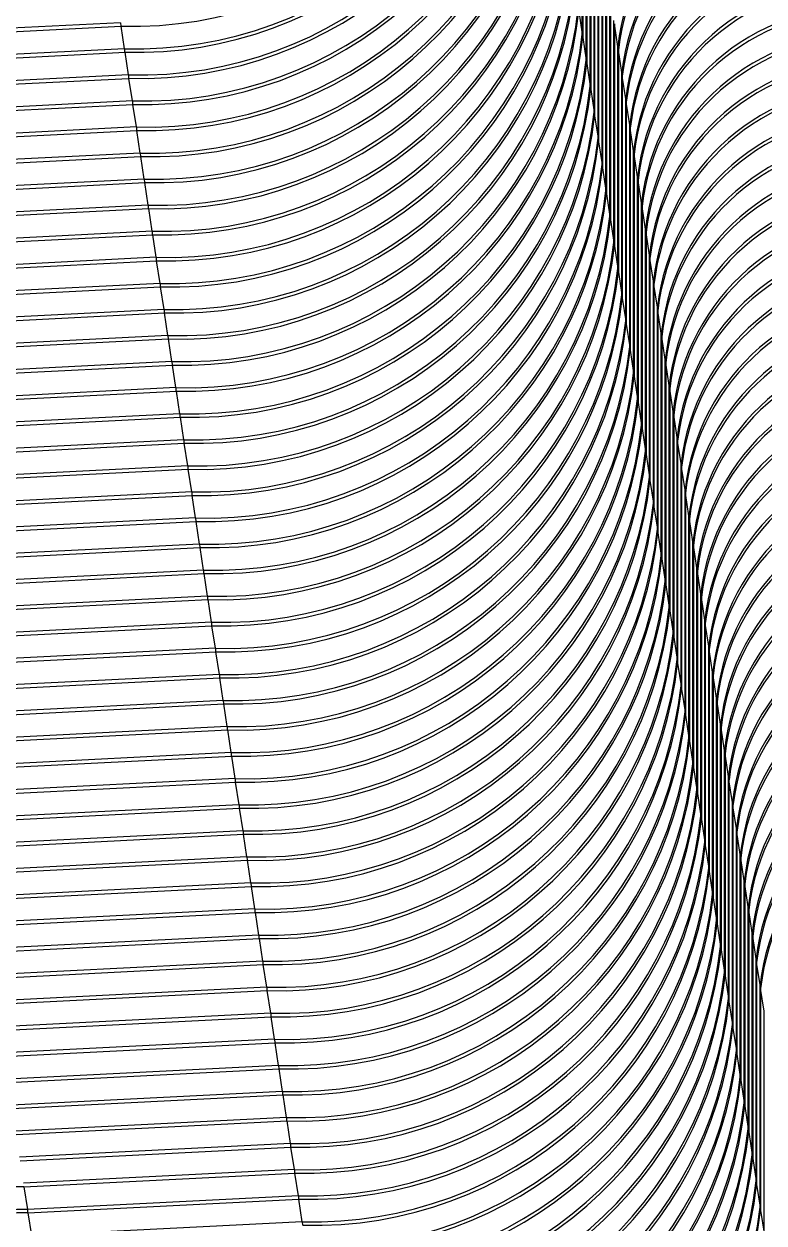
# Model space of a CAD drawing. Header units: millimetres. Extents: x 334 to 3694, y 0 to 2376.
# Drawn here: x 3273.89 to 3278.79, y 1143.22 to 1151.16 of the extents above; entities that cross this region are included whole.
import ezdxf

# ---------------------------------------------------------------- set-up
doc = ezdxf.new("R2010")
doc.units = ezdxf.units.MM
doc.header["$LTSCALE"] = 3
doc.layers.add('1_외형선', color=7, linetype='Continuous', lineweight=25)

msp = doc.modelspace()

# ---------------------------------------------------------------- linework, layer by layer
at = {"layer": '1_외형선'}
for p, q in [((3277.5871, 1151.0886), (3277.5871, 1152.5584)), ((3277.5906, 1152.5354), (3277.5906, 1151.0656)), ((3277.6132, 1150.9161), (3277.6132, 1152.3859)), ((3277.6167, 1152.3629), (3277.6167, 1150.8931)), ((3277.6394, 1150.7436), (3277.6394, 1152.2133)), ((3277.6428, 1152.1903), (3277.6428, 1150.7206)), ((3277.6655, 1150.571), (3277.6655, 1152.0408)), ((3277.669, 1152.0178), (3277.669, 1150.548)), ((3277.6917, 1150.3985), (3277.6917, 1151.8683)), ((3277.6951, 1151.8453), (3277.6951, 1150.3755)), ((3277.7178, 1150.226), (3277.7178, 1151.6957)), ((3277.7213, 1151.6727), (3277.7213, 1150.203)), ((3277.744, 1150.0534), (3277.744, 1151.5232)), ((3277.7474, 1151.5002), (3277.7474, 1150.0304)), ((3277.7701, 1149.8809), (3277.7701, 1151.3507)), ((3277.7736, 1151.3277), (3277.7736, 1149.8579)), ((3277.5644, 1151.2381), (3277.5871, 1151.0886)), ((3274.5313, 1151.1635), (3272.7381, 1151.0729)), ((3274.5313, 1151.1635), (3274.532, 1151.1403)), ((3277.7962, 1149.7084), (3277.7962, 1151.1782)), ((3277.8224, 1151.0056), (3277.7997, 1151.1552)), ((3277.7997, 1151.1552), (3277.7997, 1149.6854)), ((3272.7416, 1151.0499), (3274.5348, 1151.1405)), ((3274.5574, 1150.991), (3274.5348, 1151.1405)), ((3277.5871, 1151.0886), (3277.5906, 1151.0881)), ((3277.5906, 1151.0656), (3277.6132, 1150.9161)), ((3277.8224, 1149.5359), (3277.8224, 1151.0056)), ((3277.8224, 1151.0056), (3277.8261, 1151.0051)), ((3274.5574, 1150.991), (3272.7643, 1150.9004)), ((3272.7678, 1150.8774), (3274.5609, 1150.968)), ((3274.5574, 1150.991), (3274.5581, 1150.9678)), ((3274.5836, 1150.8184), (3274.5609, 1150.968)), ((3277.6132, 1150.9161), (3277.6167, 1150.9156)), ((3277.8485, 1150.8331), (3277.8259, 1150.9826)), ((3277.8259, 1150.9826), (3277.8259, 1149.5129)), ((3277.6167, 1150.8931), (3277.6394, 1150.7436)), ((3274.5836, 1150.8184), (3272.7904, 1150.7279)), ((3272.7939, 1150.7049), (3274.5871, 1150.7954)), ((3274.5836, 1150.8184), (3274.5843, 1150.7953)), ((3274.6097, 1150.6459), (3274.5871, 1150.7954)), ((3277.8485, 1149.3633), (3277.8485, 1150.8331)), ((3277.8485, 1150.8331), (3277.8523, 1150.8326)), ((3277.8747, 1150.6606), (3277.852, 1150.8101)), ((3277.852, 1150.8101), (3277.852, 1149.3403)), ((3277.6394, 1150.7436), (3277.6428, 1150.7431)), ((3277.6428, 1150.7206), (3277.6655, 1150.571)), ((3274.6097, 1150.6459), (3272.8166, 1150.5553)), ((3272.8201, 1150.5323), (3274.6132, 1150.6229)), ((3274.6097, 1150.6459), (3274.6104, 1150.6228)), ((3274.6359, 1150.4734), (3274.6132, 1150.6229)), ((3277.8747, 1149.1908), (3277.8747, 1150.6606)), ((3277.8747, 1150.6606), (3277.8784, 1150.6601)), ((3277.9008, 1150.4881), (3277.8782, 1150.6376)), ((3277.8782, 1150.6376), (3277.8782, 1149.1678)), ((3277.6655, 1150.571), (3277.669, 1150.5705)), ((3277.669, 1150.548), (3277.6917, 1150.3985)), ((3274.6359, 1150.4734), (3272.8427, 1150.3828)), ((3272.8462, 1150.3598), (3274.6394, 1150.4504)), ((3274.6359, 1150.4734), (3274.6365, 1150.4502)), ((3274.662, 1150.3008), (3274.6394, 1150.4504)), ((3277.9008, 1149.0183), (3277.9008, 1150.4881)), ((3277.9008, 1150.4881), (3277.9046, 1150.4875)), ((3277.927, 1150.3155), (3277.9043, 1150.4651)), ((3277.9043, 1150.4651), (3277.9043, 1148.9953)), ((3277.6917, 1150.3985), (3277.6951, 1150.398)), ((3277.6951, 1150.3755), (3277.7178, 1150.226)), ((3274.662, 1150.3008), (3272.8689, 1150.2103)), ((3274.662, 1150.3008), (3274.6627, 1150.2777)), ((3277.927, 1148.8458), (3277.927, 1150.3155)), ((3277.927, 1150.3155), (3277.9307, 1150.315)), ((3277.9531, 1150.143), (3277.9305, 1150.2925)), ((3277.9305, 1150.2925), (3277.9305, 1148.8228)), ((3272.8724, 1150.1873), (3274.6655, 1150.2778)), ((3274.6882, 1150.1283), (3274.6655, 1150.2778)), ((3277.7178, 1150.226), (3277.7213, 1150.2255)), ((3277.7213, 1150.203), (3277.744, 1150.0534)), ((3274.6882, 1150.1283), (3272.895, 1150.0378)), ((3274.6882, 1150.1283), (3274.6888, 1150.1052)), ((3277.9531, 1148.6732), (3277.9531, 1150.143)), ((3277.9531, 1150.143), (3277.9569, 1150.1425)), ((3272.8985, 1150.0148), (3274.6917, 1150.1053)), ((3274.7143, 1149.9558), (3274.6917, 1150.1053)), ((3277.744, 1150.0534), (3277.7474, 1150.053)), ((3277.9793, 1149.9705), (3277.9566, 1150.12)), ((3277.9566, 1150.12), (3277.9566, 1148.6502)), ((3277.7474, 1150.0304), (3277.7701, 1149.8809)), ((3277.9793, 1148.5007), (3277.9793, 1149.9705)), ((3277.9793, 1149.9705), (3277.983, 1149.97)), ((3274.7143, 1149.9558), (3272.9212, 1149.8652)), ((3272.9247, 1149.8422), (3274.7178, 1149.9328)), ((3274.7143, 1149.9558), (3274.715, 1149.9326)), ((3274.7405, 1149.7833), (3274.7178, 1149.9328)), ((3278.0054, 1149.7979), (3277.9828, 1149.9475)), ((3277.9828, 1149.9475), (3277.9828, 1148.4777)), ((3277.7701, 1149.8809), (3277.7736, 1149.8804)), ((3277.7736, 1149.8579), (3277.7962, 1149.7084)), ((3274.7405, 1149.7833), (3272.9473, 1149.6927)), ((3272.9508, 1149.6697), (3274.744, 1149.7603)), ((3274.7405, 1149.7833), (3274.7411, 1149.7601)), ((3274.7666, 1149.6107), (3274.744, 1149.7603)), ((3278.0054, 1148.3282), (3278.0054, 1149.7979)), ((3278.0054, 1149.7979), (3278.0092, 1149.7974)), ((3278.0316, 1149.6254), (3278.0089, 1149.7749)), ((3278.0089, 1149.7749), (3278.0089, 1148.3052)), ((3277.7962, 1149.7084), (3277.7997, 1149.7079)), ((3277.7997, 1149.6854), (3277.8224, 1149.5359)), ((3274.7666, 1149.6107), (3272.9735, 1149.5202)), ((3272.9769, 1149.4972), (3274.7701, 1149.5877)), ((3274.7666, 1149.6107), (3274.7673, 1149.5876)), ((3274.7928, 1149.4382), (3274.7701, 1149.5877)), ((3278.0316, 1148.1556), (3278.0316, 1149.6254)), ((3278.0316, 1149.6254), (3278.0353, 1149.6249)), ((3278.0577, 1149.4529), (3278.0351, 1149.6024)), ((3278.0351, 1149.6024), (3278.0351, 1148.1326)), ((3277.8224, 1149.5359), (3277.8259, 1149.5354)), ((3277.8259, 1149.5129), (3277.8485, 1149.3633)), ((3274.7928, 1149.4382), (3272.9996, 1149.3476)), ((3273.0031, 1149.3246), (3274.7962, 1149.4152)), ((3274.7928, 1149.4382), (3274.7934, 1149.4151)), ((3274.8189, 1149.2657), (3274.7962, 1149.4152)), ((3278.0577, 1147.9831), (3278.0577, 1149.4529)), ((3278.0577, 1149.4529), (3278.0614, 1149.4524)), ((3278.0839, 1149.2804), (3278.0612, 1149.4299)), ((3278.0612, 1149.4299), (3278.0612, 1147.9601)), ((3277.8485, 1149.3633), (3277.852, 1149.3629)), ((3277.852, 1149.3403), (3277.8747, 1149.1908)), ((3274.8189, 1149.2657), (3273.0258, 1149.1751)), ((3274.8189, 1149.2657), (3274.8196, 1149.2425)), ((3278.0839, 1147.8106), (3278.0839, 1149.2804)), ((3278.0839, 1149.2804), (3278.0876, 1149.2798)), ((3278.11, 1149.1078), (3278.0873, 1149.2574)), ((3278.0873, 1149.2574), (3278.0873, 1147.7876)), ((3273.0292, 1149.1521), (3274.8224, 1149.2427)), ((3274.8451, 1149.0932), (3274.8224, 1149.2427)), ((3277.8747, 1149.1908), (3277.8782, 1149.1903)), ((3274.8451, 1149.0932), (3273.0519, 1149.0026)), ((3274.8451, 1149.0932), (3274.8457, 1149.07)), ((3277.8782, 1149.1678), (3277.9008, 1149.0183)), ((3278.11, 1147.6381), (3278.11, 1149.1078)), ((3278.11, 1149.1078), (3278.1137, 1149.1073)), ((3273.0554, 1148.9796), (3274.8485, 1149.0702)), ((3274.8712, 1148.9206), (3274.8485, 1149.0702)), ((3277.9008, 1149.0183), (3277.9043, 1149.0178)), ((3278.1362, 1148.9353), (3278.1135, 1149.0848)), ((3278.1135, 1149.0848), (3278.1135, 1147.6151)), ((3277.9043, 1148.9953), (3277.927, 1148.8458)), ((3278.1362, 1147.4655), (3278.1362, 1148.9353)), ((3278.1362, 1148.9353), (3278.1399, 1148.9348)), ((3274.8712, 1148.9206), (3273.078, 1148.8301)), ((3273.0815, 1148.8071), (3274.8747, 1148.8976)), ((3274.8712, 1148.9206), (3274.8719, 1148.8975)), ((3274.8973, 1148.7481), (3274.8747, 1148.8976)), ((3278.1623, 1148.7628), (3278.1396, 1148.9123)), ((3278.1396, 1148.9123), (3278.1396, 1147.4425)), ((3277.927, 1148.8458), (3277.9305, 1148.8453)), ((3277.9305, 1148.8228), (3277.9531, 1148.6732)), ((3274.8973, 1148.7481), (3273.1042, 1148.6575)), ((3273.1077, 1148.6345), (3274.9008, 1148.7251)), ((3274.8973, 1148.7481), (3274.898, 1148.725)), ((3274.9235, 1148.5756), (3274.9008, 1148.7251)), ((3278.1623, 1147.293), (3278.1623, 1148.7628)), ((3278.1623, 1148.7628), (3278.166, 1148.7623)), ((3278.1884, 1148.5903), (3278.1658, 1148.7398)), ((3278.1658, 1148.7398), (3278.1658, 1147.27)), ((3277.9531, 1148.6732), (3277.9566, 1148.6727)), ((3277.9566, 1148.6502), (3277.9793, 1148.5007)), ((3274.9235, 1148.5756), (3273.1303, 1148.485)), ((3273.1338, 1148.462), (3274.927, 1148.5526)), ((3274.9235, 1148.5756), (3274.9242, 1148.5524)), ((3274.9496, 1148.403), (3274.927, 1148.5526)), ((3278.1884, 1147.1205), (3278.1884, 1148.5903)), ((3278.1884, 1148.5903), (3278.1922, 1148.5897)), ((3278.2146, 1148.4177), (3278.1919, 1148.5673)), ((3278.1919, 1148.5673), (3278.1919, 1147.0975)), ((3277.9793, 1148.5007), (3277.9828, 1148.5002)), ((3277.9828, 1148.4777), (3278.0054, 1148.3282)), ((3274.9496, 1148.403), (3273.1565, 1148.3125)), ((3273.16, 1148.2895), (3274.9531, 1148.38)), ((3274.9496, 1148.403), (3274.9503, 1148.3799)), ((3274.9758, 1148.2305), (3274.9531, 1148.38)), ((3278.2146, 1146.948), (3278.2146, 1148.4177)), ((3278.2146, 1148.4177), (3278.2183, 1148.4172)), ((3278.2407, 1148.2452), (3278.2181, 1148.3947)), ((3278.2181, 1148.3947), (3278.2181, 1146.925)), ((3278.0054, 1148.3282), (3278.0089, 1148.3277)), ((3278.0089, 1148.3052), (3278.0316, 1148.1556)), ((3274.9758, 1148.2305), (3273.1826, 1148.14)), ((3274.9758, 1148.2305), (3274.9765, 1148.2074)), ((3278.2407, 1146.7754), (3278.2407, 1148.2452)), ((3278.2407, 1148.2452), (3278.2445, 1148.2447)), ((3278.2669, 1148.0727), (3278.2442, 1148.2222)), ((3278.2442, 1148.2222), (3278.2442, 1146.7524)), ((3273.1861, 1148.117), (3274.9793, 1148.2075)), ((3275.0019, 1148.058), (3274.9793, 1148.2075)), ((3278.0316, 1148.1556), (3278.0351, 1148.1552)), ((3278.0351, 1148.1326), (3278.0577, 1147.9831)), ((3278.2669, 1146.6029), (3278.2669, 1148.0727)), ((3278.2669, 1148.0727), (3278.2706, 1148.0722)), ((3275.0019, 1148.058), (3273.2088, 1147.9674)), ((3273.2123, 1147.9444), (3275.0054, 1148.035)), ((3275.0019, 1148.058), (3275.0026, 1148.0348)), ((3275.0281, 1147.8855), (3275.0054, 1148.035)), ((3278.0577, 1147.9831), (3278.0612, 1147.9826)), ((3278.293, 1147.9001), (3278.2704, 1148.0497)), ((3278.2704, 1148.0497), (3278.2704, 1146.5799)), ((3278.0612, 1147.9601), (3278.0839, 1147.8106)), ((3278.293, 1146.4304), (3278.293, 1147.9001)), ((3278.293, 1147.9001), (3278.2968, 1147.8996)), ((3275.0281, 1147.8855), (3273.2349, 1147.7949)), ((3273.2384, 1147.7719), (3275.0316, 1147.8625)), ((3275.0281, 1147.8855), (3275.0287, 1147.8623)), ((3275.0542, 1147.7129), (3275.0316, 1147.8625)), ((3278.3192, 1147.7276), (3278.2965, 1147.8771)), ((3278.2965, 1147.8771), (3278.2965, 1146.4074)), ((3278.0839, 1147.8106), (3278.0873, 1147.8101)), ((3278.0873, 1147.7876), (3278.11, 1147.6381)), ((3275.0542, 1147.7129), (3273.2611, 1147.6224)), ((3273.2646, 1147.5994), (3275.0577, 1147.6899)), ((3275.0542, 1147.7129), (3275.0549, 1147.6898)), ((3275.0804, 1147.5404), (3275.0577, 1147.6899)), ((3278.3192, 1146.2578), (3278.3192, 1147.7276)), ((3278.3192, 1147.7276), (3278.3229, 1147.7271)), ((3278.3453, 1147.5551), (3278.3227, 1147.7046)), ((3278.3227, 1147.7046), (3278.3227, 1146.2348)), ((3278.11, 1147.6381), (3278.1135, 1147.6376)), ((3278.1135, 1147.6151), (3278.1362, 1147.4655)), ((3275.0804, 1147.5404), (3273.2872, 1147.4498)), ((3273.2907, 1147.4268), (3275.0839, 1147.5174)), ((3275.0804, 1147.5404), (3275.081, 1147.5173)), ((3275.1065, 1147.3679), (3275.0839, 1147.5174)), ((3278.3453, 1146.0853), (3278.3453, 1147.5551)), ((3278.3453, 1147.5551), (3278.3491, 1147.5546)), ((3278.3715, 1147.3826), (3278.3488, 1147.5321)), ((3278.3488, 1147.5321), (3278.3488, 1146.0623)), ((3278.1362, 1147.4655), (3278.1396, 1147.4651)), ((3278.1396, 1147.4425), (3278.1623, 1147.293)), ((3275.1065, 1147.3679), (3273.3134, 1147.2773)), ((3273.3169, 1147.2543), (3275.11, 1147.3449)), ((3275.1065, 1147.3679), (3275.1072, 1147.3447)), ((3275.1327, 1147.1954), (3275.11, 1147.3449)), ((3278.3715, 1145.9128), (3278.3715, 1147.3826)), ((3278.3715, 1147.3826), (3278.3752, 1147.382)), ((3278.3976, 1147.21), (3278.375, 1147.3596)), ((3278.375, 1147.3596), (3278.375, 1145.8898)), ((3278.1623, 1147.293), (3278.1658, 1147.2925)), ((3278.1658, 1147.27), (3278.1884, 1147.1205)), ((3275.1327, 1147.1954), (3273.3395, 1147.1048)), ((3275.1327, 1147.1954), (3275.1333, 1147.1722)), ((3278.3976, 1145.7403), (3278.3976, 1147.21)), ((3278.3976, 1147.21), (3278.4014, 1147.2095)), ((3278.4238, 1147.0375), (3278.4011, 1147.187)), ((3278.4011, 1147.187), (3278.4011, 1145.7173)), ((3273.343, 1147.0818), (3275.1362, 1147.1724)), ((3275.1588, 1147.0228), (3275.1362, 1147.1724)), ((3278.1884, 1147.1205), (3278.1919, 1147.12)), ((3278.1919, 1147.0975), (3278.2146, 1146.948)), ((3278.4238, 1145.5677), (3278.4238, 1147.0375)), ((3278.4238, 1147.0375), (3278.4275, 1147.037)), ((3275.1588, 1147.0228), (3273.3657, 1146.9323)), ((3273.3691, 1146.9093), (3275.1623, 1146.9998)), ((3275.1588, 1147.0228), (3275.1595, 1146.9997)), ((3275.185, 1146.8503), (3275.1623, 1146.9998)), ((3278.2146, 1146.948), (3278.2181, 1146.9475)), ((3278.4499, 1146.865), (3278.4273, 1147.0145)), ((3278.4273, 1147.0145), (3278.4273, 1145.5447)), ((3278.2181, 1146.925), (3278.2407, 1146.7754)), ((3275.185, 1146.8503), (3273.3918, 1146.7597)), ((3273.3953, 1146.7367), (3275.1884, 1146.8273)), ((3275.185, 1146.8503), (3275.1856, 1146.8272)), ((3275.2111, 1146.6778), (3275.1884, 1146.8273)), ((3278.4499, 1145.3952), (3278.4499, 1146.865)), ((3278.4499, 1146.865), (3278.4536, 1146.8645)), ((3278.4761, 1146.6925), (3278.4534, 1146.842)), ((3278.4534, 1146.842), (3278.4534, 1145.3722)), ((3278.2407, 1146.7754), (3278.2442, 1146.7749)), ((3278.2442, 1146.7524), (3278.2669, 1146.6029)), ((3275.2111, 1146.6778), (3273.418, 1146.5872)), ((3273.4214, 1146.5642), (3275.2146, 1146.6548)), ((3275.2111, 1146.6778), (3275.2118, 1146.6546)), ((3275.2373, 1146.5052), (3275.2146, 1146.6548)), ((3278.4761, 1145.2227), (3278.4761, 1146.6925)), ((3278.4761, 1146.6925), (3278.4798, 1146.6919)), ((3278.5022, 1146.5199), (3278.4795, 1146.6695)), ((3278.4795, 1146.6695), (3278.4795, 1145.1997)), ((3278.2669, 1146.6029), (3278.2704, 1146.6024)), ((3278.2704, 1146.5799), (3278.293, 1146.4304)), ((3275.2373, 1146.5052), (3273.4441, 1146.4147)), ((3273.4476, 1146.3917), (3275.2407, 1146.4822)), ((3275.2373, 1146.5052), (3275.2379, 1146.4821)), ((3275.2634, 1146.3327), (3275.2407, 1146.4822)), ((3278.5022, 1145.0502), (3278.5022, 1146.5199)), ((3278.5022, 1146.5199), (3278.5059, 1146.5194)), ((3278.5284, 1146.3474), (3278.5057, 1146.4969)), ((3278.5057, 1146.4969), (3278.5057, 1145.0272)), ((3278.293, 1146.4304), (3278.2965, 1146.4299)), ((3278.2965, 1146.4074), (3278.3192, 1146.2578)), ((3275.2634, 1146.3327), (3273.4702, 1146.2422)), ((3275.2634, 1146.3327), (3275.2641, 1146.3096)), ((3278.5284, 1144.8776), (3278.5284, 1146.3474)), ((3278.5284, 1146.3474), (3278.5321, 1146.3469)), ((3278.5545, 1146.1749), (3278.5318, 1146.3244)), ((3278.5318, 1146.3244), (3278.5318, 1144.8546)), ((3273.4737, 1146.2192), (3275.2669, 1146.3097)), ((3275.2895, 1146.1602), (3275.2669, 1146.3097)), ((3278.3192, 1146.2578), (3278.3227, 1146.2574)), ((3278.3227, 1146.2348), (3278.3453, 1146.0853)), ((3275.2895, 1146.1602), (3273.4964, 1146.0696)), ((3275.2895, 1146.1602), (3275.2902, 1146.137)), ((3278.5545, 1144.7051), (3278.5545, 1146.1749)), ((3278.5545, 1146.1749), (3278.5582, 1146.1744)), ((3273.4999, 1146.0466), (3275.293, 1146.1372)), ((3275.3157, 1145.9877), (3275.293, 1146.1372)), ((3278.3453, 1146.0853), (3278.3488, 1146.0848)), ((3278.5806, 1146.0023), (3278.558, 1146.1519)), ((3278.558, 1146.1519), (3278.558, 1144.6821)), ((3278.3488, 1146.0623), (3278.3715, 1145.9128)), ((3278.5806, 1144.5326), (3278.5806, 1146.0023)), ((3278.5806, 1146.0023), (3278.5844, 1146.0018)), ((3275.3157, 1145.9877), (3273.5225, 1145.8971)), ((3273.526, 1145.8741), (3275.3192, 1145.9647)), ((3275.3157, 1145.9877), (3275.3164, 1145.9645)), ((3275.3418, 1145.8151), (3275.3192, 1145.9647)), ((3278.6068, 1145.8298), (3278.5841, 1145.9793)), ((3278.5841, 1145.9793), (3278.5841, 1144.5096)), ((3278.3715, 1145.9128), (3278.375, 1145.9123)), ((3278.375, 1145.8898), (3278.3976, 1145.7403)), ((3275.3418, 1145.8151), (3273.5487, 1145.7246)), ((3273.5522, 1145.7016), (3275.3453, 1145.7921)), ((3275.3418, 1145.8151), (3275.3425, 1145.792)), ((3275.368, 1145.6426), (3275.3453, 1145.7921)), ((3278.6068, 1144.36), (3278.6068, 1145.8298)), ((3278.6068, 1145.8298), (3278.6105, 1145.8293)), ((3278.6329, 1145.6573), (3278.6103, 1145.8068)), ((3278.6103, 1145.8068), (3278.6103, 1144.337)), ((3278.3976, 1145.7403), (3278.4011, 1145.7398)), ((3278.4011, 1145.7173), (3278.4238, 1145.5677)), ((3275.368, 1145.6426), (3273.5748, 1145.552)), ((3273.5783, 1145.529), (3275.3715, 1145.6196)), ((3275.368, 1145.6426), (3275.3687, 1145.6195)), ((3275.3941, 1145.4701), (3275.3715, 1145.6196)), ((3278.6329, 1144.1875), (3278.6329, 1145.6573)), ((3278.6329, 1145.6573), (3278.6367, 1145.6568)), ((3278.6591, 1145.4848), (3278.6364, 1145.6343)), ((3278.6364, 1145.6343), (3278.6364, 1144.1645)), ((3278.4238, 1145.5677), (3278.4273, 1145.5673)), ((3278.4273, 1145.5447), (3278.4499, 1145.3952)), ((3275.3941, 1145.4701), (3273.601, 1145.3795)), ((3273.6045, 1145.3565), (3275.3976, 1145.4471)), ((3275.3941, 1145.4701), (3275.3948, 1145.4469)), ((3275.4203, 1145.2976), (3275.3976, 1145.4471)), ((3278.6591, 1144.015), (3278.6591, 1145.4848)), ((3278.6591, 1145.4848), (3278.6628, 1145.4842)), ((3278.6852, 1145.3122), (3278.6626, 1145.4618)), ((3278.6626, 1145.4618), (3278.6626, 1143.992)), ((3278.4499, 1145.3952), (3278.4534, 1145.3947)), ((3278.4534, 1145.3722), (3278.4761, 1145.2227)), ((3275.4203, 1145.2976), (3273.6271, 1145.207)), ((3275.4203, 1145.2976), (3275.4209, 1145.2744)), ((3278.6852, 1143.8425), (3278.6852, 1145.3122)), ((3278.6852, 1145.3122), (3278.689, 1145.3117)), ((3278.7114, 1145.1397), (3278.6887, 1145.2892)), ((3278.6887, 1145.2892), (3278.6887, 1143.8195)), ((3273.6306, 1145.184), (3275.4238, 1145.2746)), ((3275.4464, 1145.125), (3275.4238, 1145.2746)), ((3278.4761, 1145.2227), (3278.4795, 1145.2222)), ((3275.4464, 1145.125), (3273.6533, 1145.0345)), ((3275.4464, 1145.125), (3275.4471, 1145.1019)), ((3278.4795, 1145.1997), (3278.5022, 1145.0502)), ((3278.7114, 1143.6699), (3278.7114, 1145.1397)), ((3278.7114, 1145.1397), (3278.7151, 1145.1392)), ((3273.6568, 1145.0115), (3275.4499, 1145.102)), ((3275.4726, 1144.9525), (3275.4499, 1145.102)), ((3278.5022, 1145.0502), (3278.5057, 1145.0497)), ((3278.7375, 1144.9672), (3278.7149, 1145.1167)), ((3278.7149, 1145.1167), (3278.7149, 1143.6469)), ((3278.5057, 1145.0272), (3278.5284, 1144.8776)), ((3278.7375, 1143.4974), (3278.7375, 1144.9672)), ((3278.7375, 1144.9672), (3278.7413, 1144.9667)), ((3275.4726, 1144.9525), (3273.6794, 1144.8619)), ((3273.6829, 1144.8389), (3275.4761, 1144.9295)), ((3275.4726, 1144.9525), (3275.4732, 1144.9294)), ((3275.4987, 1144.78), (3275.4761, 1144.9295)), ((3278.7637, 1144.7947), (3278.741, 1144.9442)), ((3278.741, 1144.9442), (3278.741, 1143.4744)), ((3278.5284, 1144.8776), (3278.5318, 1144.8771)), ((3278.5318, 1144.8546), (3278.5545, 1144.7051)), ((3275.4987, 1144.78), (3273.7056, 1144.6894)), ((3273.7091, 1144.6664), (3275.5022, 1144.757)), ((3275.4987, 1144.78), (3275.4994, 1144.7568)), ((3275.5249, 1144.6074), (3275.5022, 1144.757)), ((3278.7637, 1143.3249), (3278.7637, 1144.7947)), ((3278.7637, 1144.7947), (3278.7674, 1144.7941)), ((3278.7898, 1144.6221), (3278.7672, 1144.7717)), ((3278.7672, 1144.7717), (3278.7672, 1143.3019)), ((3278.5545, 1144.7051), (3278.558, 1144.7046)), ((3278.558, 1144.6821), (3278.5806, 1144.5326)), ((3275.5249, 1144.6074), (3273.7317, 1144.5169)), ((3273.7352, 1144.4939), (3275.5284, 1144.5844)), ((3275.5249, 1144.6074), (3275.5255, 1144.5843)), ((3275.551, 1144.4349), (3275.5284, 1144.5844)), ((3278.7898, 1143.1524), (3278.7898, 1144.6221)), ((3278.7898, 1144.6221), (3278.7936, 1144.6216)), ((3278.5806, 1144.5326), (3278.5841, 1144.5321)), ((3278.5841, 1144.5096), (3278.6068, 1144.36)), ((3275.551, 1144.4349), (3273.7579, 1144.3444)), ((3273.7613, 1144.3214), (3275.5545, 1144.4119)), ((3275.551, 1144.4349), (3275.5517, 1144.4118)), ((3275.5772, 1144.2624), (3275.5545, 1144.4119)), ((3278.6068, 1144.36), (3278.6103, 1144.3596)), ((3278.6103, 1144.337), (3278.6329, 1144.1875)), ((3275.5772, 1144.2624), (3273.784, 1144.1718)), ((3275.5772, 1144.2624), (3275.5778, 1144.2392)), ((3273.7875, 1144.1488), (3275.5806, 1144.2394)), ((3275.6033, 1144.0899), (3275.5806, 1144.2394)), ((3278.6329, 1144.1875), (3278.6364, 1144.187)), ((3278.6364, 1144.1645), (3278.6591, 1144.015)), ((3275.6033, 1144.0899), (3273.8102, 1143.9993)), ((3273.8136, 1143.9763), (3275.6068, 1144.0669)), ((3275.6033, 1144.0899), (3275.604, 1144.0667)), ((3275.6295, 1143.9173), (3275.6068, 1144.0669)), ((3278.6591, 1144.015), (3278.6626, 1144.0145)), ((3278.6626, 1143.992), (3278.6852, 1143.8425)), ((3275.6295, 1143.9173), (3273.8363, 1143.8268)), ((3273.8398, 1143.8038), (3275.6329, 1143.8943)), ((3275.6295, 1143.9173), (3275.6301, 1143.8942)), ((3275.6556, 1143.7448), (3275.6329, 1143.8943)), ((3278.6852, 1143.8425), (3278.6887, 1143.842)), ((3278.6887, 1143.8195), (3278.7114, 1143.6699)), ((3275.6556, 1143.7448), (3273.8624, 1143.6542)), ((3273.8659, 1143.6312), (3275.6591, 1143.7218)), ((3275.6556, 1143.7448), (3275.6563, 1143.7217)), ((3275.6817, 1143.5723), (3275.6591, 1143.7218)), ((3278.7114, 1143.6699), (3278.7149, 1143.6695)), ((3278.7149, 1143.6469), (3278.7375, 1143.4974)), ((3275.6817, 1143.5723), (3273.8886, 1143.4817)), ((3273.8921, 1143.4587), (3275.6852, 1143.5493)), ((3275.6817, 1143.5723), (3275.6824, 1143.5491)), ((3275.7079, 1143.3998), (3275.6852, 1143.5493)), ((3273.8921, 1143.4587), (3273.9147, 1143.3092)), ((3278.7375, 1143.4974), (3278.741, 1143.4969)), ((3278.741, 1143.4744), (3278.7637, 1143.3249)), ((3275.7079, 1143.3998), (3273.9147, 1143.3092)), ((3273.9182, 1143.2862), (3275.7114, 1143.3768)), ((3275.7079, 1143.3998), (3275.7086, 1143.3766)), ((3275.734, 1143.2272), (3275.7114, 1143.3768)), ((3273.9147, 1143.3092), (3273.9154, 1143.286)), ((3278.7637, 1143.3249), (3278.7672, 1143.3244)), ((3278.7672, 1143.3019), (3278.7898, 1143.1524)), ((3273.9182, 1143.2862), (3273.9409, 1143.1367)), ((3275.734, 1143.2272), (3273.9409, 1143.1367)), ((3275.734, 1143.2272), (3275.7347, 1143.2041))]:
    msp.add_line(p, q, dxfattribs=at)
for centre, radius, start, end in [((3274.605, 1153.7756), 2.636, 268.4734, 353.58396), ((3274.6277, 1153.626), 2.636, 268.4734, 353.58396), ((3274.6311, 1153.603), 2.636, 268.4734, 353.58396), ((3274.6538, 1153.4535), 2.636, 268.4734, 353.58396), ((3274.6573, 1153.4305), 2.636, 268.4734, 353.58396), ((3274.68, 1153.281), 2.636, 268.4734, 353.58396), ((3274.6834, 1153.258), 2.636, 268.4734, 353.58396), ((3274.7061, 1153.1084), 2.636, 268.4734, 353.58396), ((3274.7096, 1153.0854), 2.636, 268.4734, 353.58396), ((3274.7322, 1152.9359), 2.636, 268.4734, 353.58396), ((3274.7357, 1152.9129), 2.636, 268.4734, 353.58396), ((3274.7584, 1152.7634), 2.636, 268.4734, 353.58396), ((3274.7619, 1152.7404), 2.636, 268.4734, 353.58396), ((3274.7845, 1152.5909), 2.636, 268.4734, 353.58396), ((3274.788, 1152.5679), 2.636, 268.4734, 353.58396), ((3279.2777, 1150.842), 1.4644, 88.4734, 173.58396), ((3279.2812, 1150.819), 1.4644, 88.4734, 173.58396), ((3274.8107, 1152.4183), 2.636, 268.4734, 353.58396), ((3279.3038, 1150.6695), 1.4644, 88.4734, 173.58396), ((3279.3073, 1150.6465), 1.4644, 88.4734, 173.58396), ((3274.8142, 1152.3953), 2.636, 268.4734, 353.58396), ((3274.8368, 1152.2458), 2.636, 268.4734, 353.58396), ((3279.33, 1150.4969), 1.4644, 88.4734, 173.58396), ((3274.8403, 1152.2228), 2.636, 268.4734, 353.58396), ((3279.3334, 1150.4739), 1.4644, 88.4734, 173.58396), ((3279.3561, 1150.3244), 1.4644, 88.4734, 173.58396), ((3274.863, 1152.0733), 2.636, 268.4734, 353.58396), ((3274.8665, 1152.0503), 2.636, 268.4734, 353.58396), ((3279.3596, 1150.3014), 1.4644, 88.4734, 173.58396), ((3274.8891, 1151.9008), 2.636, 268.4734, 353.58396), ((3274.8926, 1151.8778), 2.636, 268.4734, 353.58396), ((3279.3823, 1150.1519), 1.4644, 88.4734, 173.58396), ((3279.3857, 1150.1289), 1.4644, 88.4734, 173.58396), ((3274.9153, 1151.7282), 2.636, 268.4734, 353.58396), ((3274.9188, 1151.7052), 2.636, 268.4734, 353.58396), ((3279.4084, 1149.9794), 1.4644, 88.4734, 173.58396), ((3279.4119, 1149.9563), 1.4644, 88.4734, 173.58396), ((3274.9414, 1151.5557), 2.636, 268.4734, 353.58396), ((3274.9449, 1151.5327), 2.636, 268.4734, 353.58396), ((3279.4345, 1149.8068), 1.4644, 88.4734, 173.58396), ((3279.438, 1149.7838), 1.4644, 88.4734, 173.58396), ((3274.9676, 1151.3832), 2.636, 268.4734, 353.58396), ((3279.4607, 1149.6343), 1.4644, 88.4734, 173.58396), ((3279.4642, 1149.6113), 1.4644, 88.4734, 173.58396), ((3274.9711, 1151.3602), 2.636, 268.4734, 353.58396), ((3274.9937, 1151.2106), 2.636, 268.4734, 353.58396), ((3279.4868, 1149.4618), 1.4644, 88.4734, 173.58396), ((3274.9972, 1151.1876), 2.636, 268.4734, 353.58396), ((3279.4903, 1149.4388), 1.4644, 88.4734, 173.58396), ((3275.0199, 1151.0381), 2.636, 268.4734, 353.58396), ((3275.0233, 1151.0151), 2.636, 268.4734, 353.58396), ((3279.513, 1149.2892), 1.4644, 88.4734, 173.58396), ((3279.5165, 1149.2662), 1.4644, 88.4734, 173.58396), ((3275.046, 1150.8656), 2.636, 268.4734, 353.58396), ((3275.0495, 1150.8426), 2.636, 268.4734, 353.58396), ((3279.5391, 1149.1167), 1.4644, 88.4734, 173.58396), ((3279.5426, 1149.0937), 1.4644, 88.4734, 173.58396), ((3275.0722, 1150.6931), 2.636, 268.4734, 353.58396), ((3275.0756, 1150.6701), 2.636, 268.4734, 353.58396), ((3279.5653, 1148.9442), 1.4644, 88.4734, 173.58396), ((3279.5688, 1148.9212), 1.4644, 88.4734, 173.58396), ((3275.0983, 1150.5205), 2.636, 268.4734, 353.58396), ((3275.1018, 1150.4975), 2.636, 268.4734, 353.58396), ((3279.5914, 1148.7717), 1.4644, 88.4734, 173.58396), ((3279.5949, 1148.7487), 1.4644, 88.4734, 173.58396), ((3275.1245, 1150.348), 2.636, 268.4734, 353.58396), ((3279.6176, 1148.5991), 1.4644, 88.4734, 173.58396), ((3275.1279, 1150.325), 2.636, 268.4734, 353.58396), ((3279.6211, 1148.5761), 1.4644, 88.4734, 173.58396), ((3279.6437, 1148.4266), 1.4644, 88.4734, 173.58396), ((3275.1506, 1150.1755), 2.636, 268.4734, 353.58396), ((3275.1541, 1150.1525), 2.636, 268.4734, 353.58396), ((3279.6472, 1148.4036), 1.4644, 88.4734, 173.58396), ((3275.1767, 1150.003), 2.636, 268.4734, 353.58396), ((3275.1802, 1149.98), 2.636, 268.4734, 353.58396), ((3279.6699, 1148.2541), 1.4644, 88.4734, 173.58396), ((3279.6734, 1148.2311), 1.4644, 88.4734, 173.58396), ((3275.2029, 1149.8304), 2.636, 268.4734, 353.58396), ((3275.2064, 1149.8074), 2.636, 268.4734, 353.58396), ((3279.696, 1148.0816), 1.4644, 88.4734, 173.58396), ((3279.6995, 1148.0585), 1.4644, 88.4734, 173.58396), ((3275.229, 1149.6579), 2.636, 268.4734, 353.58396), ((3275.2325, 1149.6349), 2.636, 268.4734, 353.58396), ((3279.7222, 1147.909), 1.4644, 88.4734, 173.58396), ((3279.7256, 1147.886), 1.4644, 88.4734, 173.58396), ((3275.2552, 1149.4854), 2.636, 268.4734, 353.58396), ((3279.7483, 1147.7365), 1.4644, 88.4734, 173.58396), ((3279.7518, 1147.7135), 1.4644, 88.4734, 173.58396), ((3275.2587, 1149.4624), 2.636, 268.4734, 353.58396), ((3275.2813, 1149.3128), 2.636, 268.4734, 353.58396), ((3279.7745, 1147.564), 1.4644, 88.4734, 173.58396), ((3275.2848, 1149.2898), 2.636, 268.4734, 353.58396), ((3279.7779, 1147.541), 1.4644, 88.4734, 173.58396), ((3279.8006, 1147.3914), 1.4644, 88.4734, 173.58396), ((3275.3075, 1149.1403), 2.636, 268.4734, 353.58396), ((3275.311, 1149.1173), 2.636, 268.4734, 353.58396), ((3279.8041, 1147.3684), 1.4644, 88.4734, 173.58396), ((3275.3336, 1148.9678), 2.636, 268.4734, 353.58396), ((3275.3371, 1148.9448), 2.636, 268.4734, 353.58396), ((3279.8267, 1147.2189), 1.4644, 88.4734, 173.58396), ((3279.8302, 1147.1959), 1.4644, 88.4734, 173.58396), ((3275.3598, 1148.7953), 2.636, 268.4734, 353.58396), ((3275.3633, 1148.7723), 2.636, 268.4734, 353.58396), ((3279.8529, 1147.0464), 1.4644, 88.4734, 173.58396), ((3279.8564, 1147.0234), 1.4644, 88.4734, 173.58396), ((3275.3859, 1148.6227), 2.636, 268.4734, 353.58396), ((3275.3894, 1148.5997), 2.636, 268.4734, 353.58396), ((3279.879, 1146.8739), 1.4644, 88.4734, 173.58396), ((3279.8825, 1146.8509), 1.4644, 88.4734, 173.58396), ((3275.4121, 1148.4502), 2.636, 268.4734, 353.58396), ((3279.9052, 1146.7013), 1.4644, 88.4734, 173.58396), ((3279.9087, 1146.6783), 1.4644, 88.4734, 173.58396), ((3275.4156, 1148.4272), 2.636, 268.4734, 353.58396), ((3275.4382, 1148.2777), 2.636, 268.4734, 353.58396), ((3279.9313, 1146.5288), 1.4644, 88.4734, 173.58396), ((3275.4417, 1148.2547), 2.636, 268.4734, 353.58396), ((3279.9348, 1146.5058), 1.4644, 88.4734, 173.58396), ((3279.9575, 1146.3563), 1.4644, 88.4734, 173.58396), ((3275.4644, 1148.1052), 2.636, 268.4734, 353.58396), ((3275.4678, 1148.0822), 2.636, 268.4734, 353.58396), ((3279.961, 1146.3333), 1.4644, 88.4734, 173.58396), ((3275.4905, 1147.9326), 2.636, 268.4734, 353.58396), ((3275.494, 1147.9096), 2.636, 268.4734, 353.58396), ((3279.9836, 1146.1838), 1.4644, 88.4734, 173.58396), ((3279.9871, 1146.1607), 1.4644, 88.4734, 173.58396), ((3275.5167, 1147.7601), 2.636, 268.4734, 353.58396), ((3275.5201, 1147.7371), 2.636, 268.4734, 353.58396), ((3280.0098, 1146.0112), 1.4644, 88.4734, 173.58396), ((3280.0133, 1145.9882), 1.4644, 88.4734, 173.58396), ((3275.5428, 1147.5876), 2.636, 268.4734, 353.58396), ((3275.5463, 1147.5646), 2.636, 268.4734, 353.58396), ((3280.0359, 1145.8387), 1.4644, 88.4734, 173.58396), ((3280.0394, 1145.8157), 1.4644, 88.4734, 173.58396), ((3275.5689, 1147.415), 2.636, 268.4734, 353.58396), ((3280.0621, 1145.6662), 1.4644, 88.4734, 173.58396), ((3280.0656, 1145.6432), 1.4644, 88.4734, 173.58396), ((3275.5724, 1147.392), 2.636, 268.4734, 353.58396), ((3275.5951, 1147.2425), 2.636, 268.4734, 353.58396), ((3280.0882, 1145.4936), 1.4644, 88.4734, 173.58396), ((3275.5986, 1147.2195), 2.636, 268.4734, 353.58396), ((3280.0917, 1145.4706), 1.4644, 88.4734, 173.58396), ((3275.6212, 1147.07), 2.636, 268.4734, 353.58396), ((3275.6247, 1147.047), 2.636, 268.4734, 353.58396), ((3280.1144, 1145.3211), 1.4644, 88.4734, 173.58396), ((3280.1178, 1145.2981), 1.4644, 88.4734, 173.58396), ((3275.6474, 1146.8975), 2.636, 268.4734, 353.58396), ((3275.6509, 1146.8745), 2.636, 268.4734, 353.58396), ((3280.1405, 1145.1486), 1.4644, 88.4734, 173.58396), ((3280.144, 1145.1256), 1.4644, 88.4734, 173.58396), ((3275.6735, 1146.7249), 2.636, 268.4734, 353.58396), ((3275.677, 1146.7019), 2.636, 268.4734, 353.58396), ((3280.1667, 1144.9761), 1.4644, 88.4734, 173.58396), ((3280.1701, 1144.9531), 1.4644, 88.4734, 173.58396), ((3275.6997, 1146.5524), 2.636, 268.4734, 353.58396), ((3275.7032, 1146.5294), 2.636, 268.4734, 353.58396), ((3280.1928, 1144.8035), 1.4644, 88.4734, 173.58396), ((3280.1963, 1144.7805), 1.4644, 88.4734, 173.58396), ((3275.7258, 1146.3799), 2.636, 268.4734, 353.58396), ((3280.219, 1144.631), 1.4644, 88.4734, 173.58396), ((3275.7293, 1146.3569), 2.636, 268.4734, 353.58396), ((3280.2224, 1144.608), 1.4644, 88.4734, 173.58396), ((3275.752, 1146.2074), 2.636, 268.4734, 353.58396), ((3275.7555, 1146.1844), 2.636, 268.4734, 353.58396), ((3275.7781, 1146.0348), 2.636, 268.4734, 353.58396), ((3275.7816, 1146.0118), 2.636, 268.4734, 353.58396), ((3275.8043, 1145.8623), 2.636, 268.4734, 353.58396), ((3275.8078, 1145.8393), 2.636, 268.4734, 353.58396), ((3275.8304, 1145.6898), 2.636, 268.4734, 353.58396), ((3275.8339, 1145.6668), 2.636, 268.4734, 353.58396), ((3275.8566, 1145.5172), 2.636, 268.4734, 353.58396), ((3275.86, 1145.4942), 2.636, 268.4734, 353.58396), ((3275.8827, 1145.3447), 2.636, 268.4734, 353.58396), ((3275.8862, 1145.3217), 2.636, 268.4734, 353.58396), ((3275.9089, 1145.1722), 2.636, 268.4734, 353.58396), ((3275.9123, 1145.1492), 2.636, 268.4734, 353.58396), ((3275.935, 1144.9997), 2.636, 268.4734, 353.58396), ((3275.9385, 1144.9767), 2.636, 268.4734, 353.58396), ((3275.9611, 1144.8271), 2.636, 268.4734, 353.58396), ((3275.9646, 1144.8041), 2.636, 268.4734, 353.58396), ((3275.9873, 1144.6546), 2.636, 268.4734, 353.58396), ((3275.9908, 1144.6316), 2.636, 268.4734, 353.58396), ((3276.0134, 1144.4821), 2.636, 268.4734, 353.58396), ((3276.0169, 1144.4591), 2.636, 268.4734, 353.58396), ((3276.0396, 1144.3096), 2.636, 268.4734, 353.58396), ((3276.0431, 1144.2866), 2.636, 268.4734, 353.58396), ((3276.0657, 1144.137), 2.636, 268.4734, 353.58396), ((3276.0692, 1144.114), 2.636, 268.4734, 353.58396), ((3276.0919, 1143.9645), 2.636, 268.4734, 353.58396), ((3276.0954, 1143.9415), 2.636, 268.4734, 353.58396), ((3273.8531, 1141.9948), 1.4644, 88.4734, 173.58396), ((3276.118, 1143.792), 2.636, 268.4734, 353.58396), ((3276.1215, 1143.769), 2.636, 268.4734, 353.58396), ((3273.8757, 1141.8453), 1.4644, 88.4734, 173.58396), ((3276.1442, 1143.6194), 2.636, 268.4734, 353.58396), ((3276.1477, 1143.5964), 2.636, 268.4734, 353.58396), ((3273.8792, 1141.8223), 1.4644, 88.4734, 173.58396)]:
    msp.add_arc(centre, radius, start, end, dxfattribs=at)

doc.saveas('drawing.dxf')
